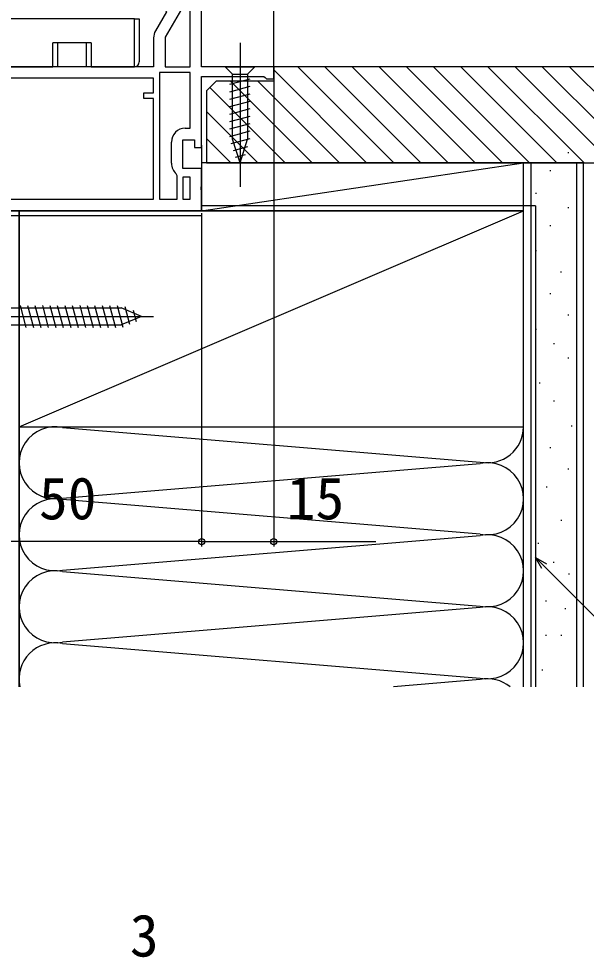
# Model space of a CAD drawing. Units: millimetres, scale not verified. Extents: x -525 to 525, y -783 to 779.
# Drawn here: x -293.1 to -175, y -424.2 to -228.7 of the extents above; entities that cross this region are included whole.
import ezdxf
from ezdxf.enums import TextEntityAlignment as Align

# ---------------------------------------------------------------- set-up
doc = ezdxf.new("R2010")
doc.units = ezdxf.units.MM
doc.header["$LTSCALE"] = 4
for name, color, linetype in [('0-2_YKK_11', 7, 'Continuous'), ('0-3_YKK_12', 2, 'Continuous'), ('0-4_YKK_13', 4, 'Continuous'), ('0-5_YKK_D', 6, 'Continuous'), ('0-7_YSS_K', 3, 'Continuous'), ('0-8_YSS_KE', 3, 'Continuous')]:
    doc.layers.add(name, color=color, linetype=linetype)
doc.styles.add('ＭＳ ゴシック', font='')
doc.styles.get('ＭＳ ゴシック').set_extended_font_data('MS Gothic')

msp = doc.modelspace()

# ---------------------------------------------------------------- linework, layer by layer
at = {"layer": '0-2_YKK_11'}
msp.add_line((-261.3, -258.8), (-261.3, -254.4), dxfattribs=at)
for points in [[(-306, -268.7), (-255, -268.7), (-255, -264.458), (-255.12, -264.275), (-255.12, -263.725), (-255, -263.542), (-255, -259.9), (-258.9, -259.9), (-258.9, -253.9), (-256.5, -253.9), (-256.5, -255.5), (-255, -255.5), (-255, -240.7), (-242.092, -240.7), (-241.796, -240.95), (-241.5, -241.2), (-240, -241.2), (-240, -238.7), (-255, -238.7), (-255, -212.7)], [(-262.655, -226.7), (-262.327, -227.267), (-264.611, -231.223)], [(-265, -232.673), (-265, -238.7), (-307.6, -238.7)], [(-263.8, -239.9), (-263.8, -266.3), (-260.1, -266.3), (-260.1, -261.392), (-260.278, -261.01)], [(-258.4, -251.5), (-257.4, -251.5), (-257.4, -239.9), (-263.8, -239.9)], [(-308.9, -266.3), (-265, -266.3), (-265, -245.3), (-267, -245.3), (-267, -244.1), (-265, -244.1), (-265, -241.1), (-308.1, -241.1), (-308.1, -244.1), (-306.1, -244.1), (-306.1, -245.3), (-307.616, -245.3), (-308.113, -245.748)]]:
    msp.add_lwpolyline(points, dxfattribs=at)
for points in [[(-257.4, -238.7), (-257.4, -226.7), (-259.229, -226.7), (-262.6, -232.539), (-262.6, -238.7)], [(-257.4, -266.3), (-257.4, -261.7), (-258.9, -261.7), (-258.9, -266.3)]]:
    msp.add_lwpolyline(points, close=True, dxfattribs=at)
for centre, start, end in [((-262.1, -232.673), 150.00001, 180.00002), ((-258.4, -254.4), 90.00001, 179.99999), ((-258.4, -258.8), 180.00001, 229.63901)]:
    msp.add_arc(centre, 2.9, start, end, dxfattribs=at)
at = {"layer": '0-3_YKK_12'}
for p, q in [((-240, -240.239), (-240, -109.717)), ((-255, -255), (-255, -260.9)), ((-255, -263.542), (-255, -264.458))]:
    msp.add_line(p, q, dxfattribs=at)
at = {"layer": '0-4_YKK_13'}
for p, q in [((-269, -228.7), (-315.395, -228.7)), ((-269, -228.7), (-268, -228.7)), ((-269, -238.7), (-269, -228.7)), ((-268, -228.7), (-268, -237.7)), ((-278, -233.7), (-286, -233.7)), ((-286, -238.7), (-286, -233.7)), ((-279, -238.7), (-279, -233.7)), ((-278, -233.7), (-278, -238.7)), ((-247, -233.7), (-247, -263.7)), ((-295, -238.7), (-286, -238.7)), ((-278, -238.7), (-279, -238.7)), ((-278, -238.7), (-269, -238.7)), ((-250.1, -238.7), (-243.9, -238.7)), ((-250.1, -238.7), (-248.55, -240.25)), ((-248.55, -253.784), (-248.55, -240.25)), ((-248.55, -240.25), (-245.45, -240.25)), ((-243.9, -238.7), (-245.45, -240.25)), ((-245.45, -240.25), (-245.45, -253.784)), ((-249.1, -242.335), (-244.9, -241.21)), ((-249.1, -243.888), (-244.9, -242.763)), ((-249.1, -245.441), (-244.9, -244.316)), ((-249.1, -246.994), (-244.9, -245.869)), ((-249.1, -248.547), (-244.9, -247.421)), ((-249.1, -250.1), (-244.9, -248.974)), ((-249.1, -251.653), (-244.9, -250.527)), ((-249.1, -253.206), (-244.9, -252.08)), ((-248.841, -254.689), (-244.9, -253.633)), ((-247, -258.7), (-248.55, -253.784)), ((-247, -258.7), (-245.45, -253.784)), ((-248.39, -256.121), (-245.354, -255.308)), ((-247.938, -257.553), (-245.888, -257.004)), ((-307.5, -288.95), (-271.725, -288.95)), ((-292.803, -288.4), (-291.571, -293)), ((-291.25, -288.4), (-290.018, -293)), ((-289.698, -288.4), (-288.465, -293)), ((-288.145, -288.4), (-286.912, -293)), ((-286.592, -288.4), (-285.359, -293)), ((-285.039, -288.4), (-283.806, -293)), ((-283.486, -288.4), (-282.253, -293)), ((-281.933, -288.4), (-280.7, -293)), ((-280.38, -288.4), (-279.148, -293)), ((-278.827, -288.4), (-277.595, -293)), ((-277.274, -288.4), (-276.042, -293)), ((-275.721, -288.4), (-274.489, -293)), ((-274.168, -288.4), (-272.936, -293)), ((-272.616, -288.4), (-271.406, -292.913)), ((-267.5, -290.7), (-271.725, -288.95)), ((-270.994, -288.658), (-270.008, -292.334)), ((-312.5, -290.7), (-265, -290.7)), ((-267.5, -290.7), (-271.725, -292.45)), ((-267.5, -290.7), (-271.725, -292.45)), ((-269.247, -289.381), (-268.611, -291.755)), ((-307.5, -292.45), (-271.725, -292.45))]:
    msp.add_line(p, q, dxfattribs=at)
msp.add_lwpolyline([(-285, -233.7), (-285, -238.7), (-286, -238.7)], dxfattribs=at)
msp.add_arc((-269, -237.7), 1, 270, 0, dxfattribs=at)
at = {"layer": '0-5_YKK_D'}
for p, q in [((-240, -241.7), (-240, -338.622)), ((-255, -269.2), (-255, -338.622)), ((-255, -269.2), (-255, -338.622)), ((-255, -337.622), (-305, -337.622))]:
    msp.add_line(p, q, dxfattribs=at)
for points in [[(-255, -337.622), (-240, -337.622), (-218.723, -337.622)], [(-184.179, -343.193), (-185.499, -340.907), (-183.212, -342.227)], [(-185.499, -340.907), (-183.695, -342.71), (-154.548, -371.858), (-32.451, -371.856)]]:
    msp.add_lwpolyline(points, dxfattribs=at)
for centre in [(-255, -337.622), (-255, -337.622), (-240, -337.622)]:
    msp.add_circle(centre, 0.637, dxfattribs=at)
at = {"layer": '0-7_YSS_K'}
for p, q in [((-240, -239.368), (-220.668, -258.7)), ((-235.011, -238.7), (-215.011, -258.7)), ((-229.354, -238.7), (-209.354, -258.7)), ((-223.698, -238.7), (-203.698, -258.7)), ((-218.041, -238.7), (-198.041, -258.7)), ((-212.384, -238.7), (-192.384, -258.7)), ((-206.727, -238.7), (-186.727, -258.7)), ((-201.07, -238.7), (-181.07, -258.7)), ((-195.413, -238.7), (-175.413, -258.7)), ((-189.756, -238.7), (-169.756, -258.7)), ((-184.1, -238.7), (-164.1, -258.7)), ((-178.443, -238.7), (-158.443, -258.7)), ((-248.982, -241.7), (-231.982, -258.7)), ((-243.325, -241.7), (-226.325, -258.7)), ((-253.319, -243.019), (-237.639, -258.7)), ((-254, -247.996), (-243.296, -258.7)), ((-254, -253.652), (-248.952, -258.7)), ((-178.801, -256.579), (-178.601, -256.579)), ((-255, -268.7), (-188, -258.7)), ((-186.5, -258.7), (-186.5, -367.849)), ((-177, -258.7), (-177, -367.849)), ((-182.531, -260.309), (-182.331, -260.309)), ((-185.515, -265.03), (-185.315, -265.03)), ((-293, -367.849), (-293, -268.7)), ((-293, -313.7), (-188, -268.7)), ((-178.801, -268.014), (-178.601, -268.014)), ((-182.531, -271.744), (-182.331, -271.744)), ((-185.515, -276.966), (-185.315, -276.966)), ((-180.293, -281.442), (-180.093, -281.442)), ((-182.531, -285.918), (-182.331, -285.918)), ((-178.801, -290.394), (-178.601, -290.394)), ((-185.515, -293.378), (-185.315, -293.378)), ((-181.785, -296.362), (-181.585, -296.362)), ((-178.801, -299.346), (-178.601, -299.346)), ((-184.769, -304.568), (-184.569, -304.568)), ((-181.785, -308.297), (-181.585, -308.297)), ((-293, -313.7), (-293, -367.849)), ((-283.968, -313.858), (-197.032, -321.042)), ((-188, -367.849), (-188, -313.7)), ((-178.055, -313.519), (-177.855, -313.519)), ((-182.531, -317.995), (-182.331, -317.995)), ((-283.968, -328.542), (-197.032, -321.358)), ((-178.801, -322.471), (-178.601, -322.471)), ((-183.277, -326.201), (-183.077, -326.201)), ((-197.032, -336.042), (-283.968, -328.858)), ((-180.217, -333.132), (-180.017, -333.132)), ((-283.968, -343.542), (-197.032, -336.358)), ((-185.019, -337.934), (-184.819, -337.934)), ((-181.818, -341.935), (-181.618, -341.935)), ((-283.968, -343.858), (-197.032, -351.042)), ((-178.616, -344.336), (-178.416, -344.336)), ((-183.418, -349.939), (-183.218, -349.939)), ((-197.032, -351.358), (-283.968, -358.542)), ((-179.417, -351.539), (-179.217, -351.539)), ((-183.418, -357.141), (-183.218, -357.141)), ((-180.217, -357.141), (-180.017, -357.141)), ((-283.968, -358.858), (-197.032, -366.042)), ((-184.219, -364.344), (-184.019, -364.344)), ((-197.032, -366.358), (-215.076, -367.849))]:
    msp.add_line(p, q, dxfattribs=at)
msp.add_lwpolyline([(-255, -268.7), (-188, -268.7), (-188, -258.7), (-255, -258.7)], close=True, dxfattribs=at)
msp.add_lwpolyline([(-293, -268.7), (-305, -268.7), (-305, -367.849)], dxfattribs=at)
for centre, start, end in [((-285.5, -321.2), 78.21647, 281.78351), ((-195.5, -313.7), 258.21646, 0), ((-195.5, -328.7), 258.21646, 101.78354), ((-285.5, -336.2), 78.21647, 281.78351), ((-195.5, -343.7), 258.21646, 101.78354), ((-285.5, -351.2), 78.21647, 281.78351), ((-195.5, -358.7), 258.21646, 101.78354), ((-285.5, -366.2), 78.21647, 192.70196), ((-195.5, -373.7), 51.27157, 101.78354)]:
    msp.add_arc(centre, 7.5, start, end, dxfattribs=at)
at = {"layer": '0-8_YSS_KE'}
for p, q in [((-188, -367.849), (-188, -258.7)), ((-185.5, -267.7), (-255, -267.7)), ((-185.5, -267.7), (-185.5, -367.849))]:
    msp.add_line(p, q, dxfattribs=at)
for points in [[(-142, -238.7), (-240, -238.7), (-240, -241.7), (-252, -241.7), (-254, -243.7), (-254, -258.7)], [(-254, -258.7), (-140, -258.7), (-140, -240.7)], [(-175.5, -367.849), (-175.5, -258.7), (-188, -258.7)], [(-304, -367.849), (-304, -269.7), (-255, -269.7)]]:
    msp.add_lwpolyline(points, dxfattribs=at)
msp.add_lwpolyline([(-188, -313.7), (-188, -268.7), (-293, -268.7), (-293, -313.7)], close=True, dxfattribs=at)

# ---------------------------------------------------------------- texts
at = {"layer": '0-5_YKK_D', "style": 'ＭＳ ゴシック'}
for s, p in [('50', (-288.864, -335.622)), ('15', (-237.291, -335.622)), ('3', (-269.941, -426.701))]:
    msp.add_text(s, height=8.798, dxfattribs=at).set_placement(p, align=Align.BOTTOM_LEFT)

doc.saveas('drawing.dxf')
